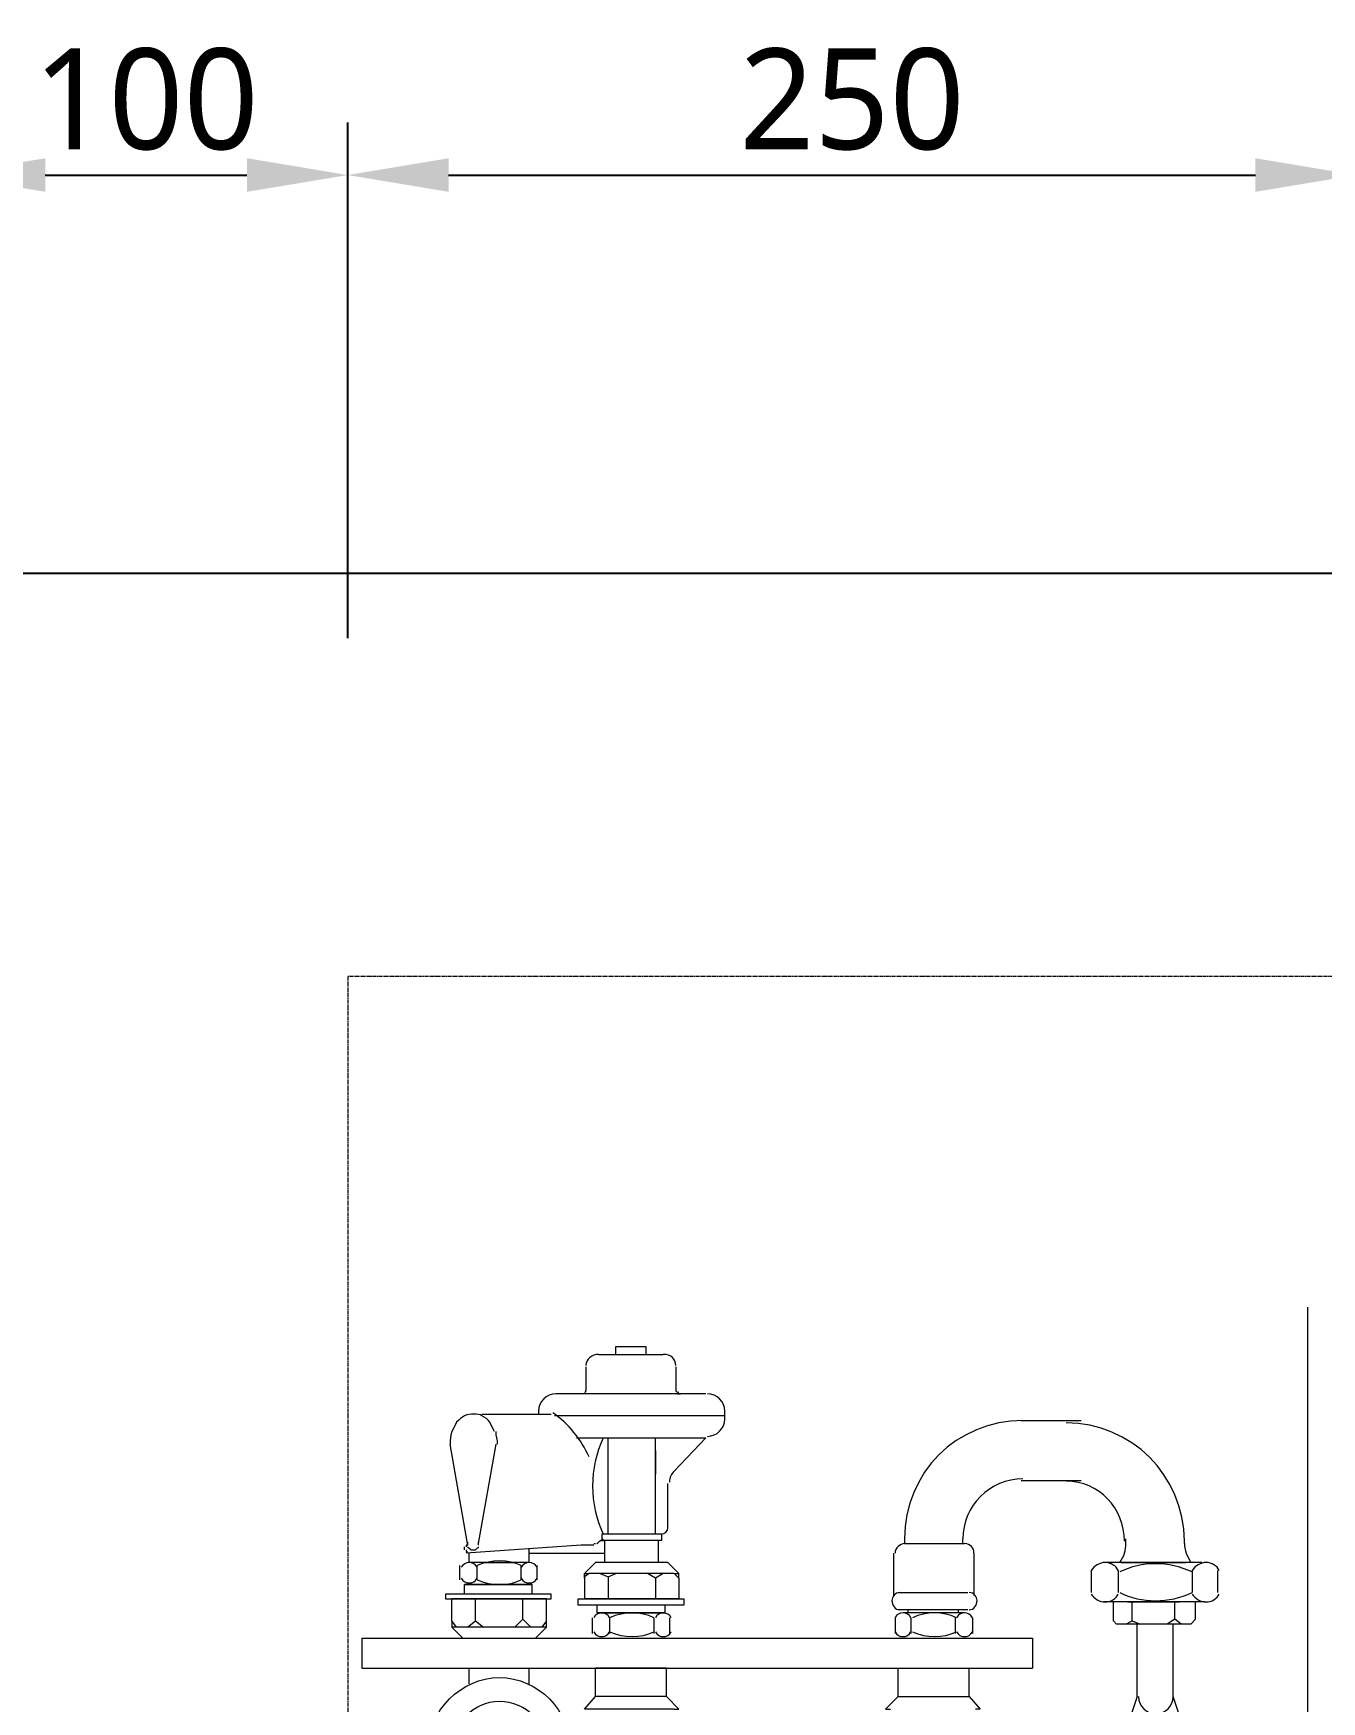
# Model space of a CAD drawing. Header units: millimetres. Extents: x -9013 to 516, y -36629 to 6082.
# Drawn here: x -4207.4 to -3888.1, y 1885.7 to 2299.4 of the extents above; entities that cross this region are included whole.
import ezdxf

# ---------------------------------------------------------------- set-up
doc = ezdxf.new("R2010")
doc.units = ezdxf.units.MM
doc.header["$LTSCALE"] = 0.05
doc.linetypes.add('CENTER', pattern=[50.8, 31.75, -6.35, 6.35, -6.35])
doc.linetypes.add('CENTER2', pattern=[28.575, 19.05, -3.175, 3.175, -3.175])
doc.layers.get('0').update_dxf_attribs({"lineweight": 18})
doc.layers.get('Defpoints').update_dxf_attribs({"color": 140, "lineweight": 18})
doc.layers.add('1', color=7, linetype='Continuous')
doc.layers.add('2CONC', color=4, linetype='Continuous')
doc.layers.add('G-Anno-Std-Cntr', color=1, linetype='CENTER2', lineweight=18)
doc.styles.add('trebuchet_MS', font='trebuc.ttf')
doc.dimstyles.new('MGP', dxfattribs={"dimtxt": 2.5, "dimasz": 2.5, "dimexe": 1.25, "dimexo": 0.625, "dimtad": 1, "dimdec": 0, "dimtxsty": 'trebuchet_MS', "dimcen": 2.5, "dimclrt": 7, "dimadec": 0, "dimazin": 0, "dimtfac": 1, "dimtdec": 0, "dimtmove": 0, "dimatfit": 3, "dimfxl": 1.148294, "dimfxlon": 1, "dimarcsym": 2})

# ---------------------------------------------------------------- blocks, each defined once
blk = doc.blocks.new('*D249')
at = {"color": 0, "lineweight": -2, "transparency": 16777216}
for p, q in [((-3475.48, 2165.56), (-3347.65, 2165.56)), ((-3360.65, 2140.56), (-3360.65, 340.56)), ((-3475.48, 315.56), (-3347.65, 315.56))]:
    blk.add_line(p, q, dxfattribs=at)
at = {"color": 0, "transparency": 16777216}
for points in [[(-3364.82, 2140.56), (-3356.48, 2140.56), (-3360.65, 2165.56)], [(-3364.82, 340.56), (-3356.48, 340.56), (-3360.65, 315.56)]]:
    blk.add_solid(points, dxfattribs=at)
at = {"layer": 'Defpoints', "color": 0, "transparency": 16777216}
for p in [(-4024, 2165.56), (-3728.33, 315.56), (-3360.65, 315.56)]:
    blk.add_point(p, dxfattribs=at)
at = {"color": 7, "transparency": 16777216, "insert": (-3379.37, 1240.56), "char_height": 25, "attachment_point": 5, "rotation": 90, "style": 'trebuchet_MS'}
blk.add_mtext('1850', dxfattribs=at)
blk = doc.blocks.new('gas meter 1')
at = {"layer": '1', "color": 42, "lineweight": 9}
for points in [[(-6242.32, 3115), (-6242.32, 3001.6)], [(-6284.55, 3018.42), (-6286.11, 3013.72), (-6273.99, 3013.72), (-6275.56, 3018.42)]]:
    blk.add_lwpolyline(points, dxfattribs=at)
at = {"layer": '1', "color": 0, "lineweight": 5}
for points in [[(-6418.03, 3103.26), (-6402, 3103.26)], [(-6413.73, 3103.26), (-6413.73, 3105.22), (-6406.3, 3105.22), (-6406.3, 3103.26)], [(-6421.16, 3100.14), (-6421.16, 3094.27)], [(-6398.87, 3100.14), (-6398.87, 3094.27)], [(-6391.44, 3093.49), (-6428.59, 3093.49)], [(-6421.94, 3093.49), (-6422.33, 3093.49)], [(-6398.48, 3093.49), (-6397.7, 3093.49)], [(-6446.96, 3088.41), (-6429.76, 3088.41)], [(-6432.89, 3089.19), (-6432.89, 3088.41)], [(-6386.75, 3088.02), (-6428.98, 3088.02)], [(-6386.75, 3086.84), (-6386.75, 3089.19)], [(-6313.24, 3086.84), (-6298.38, 3086.84)], [(-6423.5, 3082.54), (-6391.44, 3082.54)], [(-6415.68, 3058.69), (-6415.68, 3082.54)], [(-6403.95, 3058.69), (-6403.95, 3082.54)], [(-6399.26, 3074.33), (-6391.44, 3082.54)], [(-6450.48, 3056.34), (-6454.78, 3080.98)], [(-6447.75, 3056.34), (-6443.44, 3080.98)], [(-6403.95, 3079.41), (-6403.95, 3073.55)], [(-6400.82, 3060.25), (-6400.82, 3071.2)], [(-6313.24, 3071.98), (-6298.38, 3071.98)], [(-6402.39, 3058.69), (-6417.25, 3058.69)], [(-6417.25, 3058.69), (-6417.25, 3057.13), (-6416.46, 3057.13)], [(-6403.17, 3057.13), (-6417.25, 3057.13)], [(-6416.46, 3051.65), (-6416.46, 3057.13)], [(-6402.39, 3058.69), (-6402.39, 3058.69), (-6402.39, 3057.13), (-6403.17, 3057.13)], [(-6403.17, 3051.65), (-6403.17, 3057.13)], [(-6342.17, 3057.52), (-6342.17, 3056.34), (-6327.31, 3056.34)], [(-6327.71, 3056.34), (-6327.71, 3057.52)], [(-6287.29, 3056.34), (-6287.29, 3057.52)], [(-6272.82, 3056.34), (-6272.82, 3057.52)], [(-6451.26, 3054.78), (-6451.26, 3055.56)], [(-6422.33, 3055.95), (-6450.87, 3054)], [(-6450.87, 3055.95), (-6450.48, 3055.95)], [(-6450.09, 3051.65), (-6450.09, 3054)], [(-6435.23, 3051.65), (-6435.23, 3055.17)], [(-6435.23, 3054), (-6416.46, 3054)], [(-6419.2, 3055.95), (-6422.33, 3055.95)], [(-6344.91, 3054), (-6344.91, 3043.44)], [(-6324.97, 3054), (-6324.97, 3043.44)], [(-6452.44, 3047.35), (-6452.44, 3050.87)], [(-6435.23, 3051.65), (-6450.09, 3051.65)], [(-6435.62, 3051.65), (-6449.7, 3051.65)], [(-6448.14, 3047.35), (-6448.14, 3050.87)], [(-6446.96, 3051.65), (-6439.14, 3051.65)], [(-6437.19, 3047.35), (-6437.19, 3050.87)], [(-6433.28, 3047.35), (-6433.28, 3050.87)], [(-6421.55, 3048.91), (-6418.81, 3051.65)], [(-6421.55, 3047.74), (-6421.55, 3048.91), (-6420.37, 3048.91), (-6421.55, 3048.13)], [(-6399.26, 3048.91), (-6420.37, 3048.91)], [(-6400.82, 3051.65), (-6418.81, 3051.65)], [(-6417.64, 3048.91), (-6415.68, 3048.13), (-6413.73, 3048.91)], [(-6402, 3048.91), (-6403.95, 3047.74), (-6405.91, 3048.91)], [(-6398.09, 3047.74), (-6399.26, 3048.91), (-6398.09, 3048.91), (-6400.82, 3051.65)], [(-6398.09, 3047.74), (-6398.09, 3048.91)], [(-6295.89, 3049.7), (-6295.89, 3044.22)], [(-6268.52, 3051.65), (-6291.98, 3051.65)], [(-6289.24, 3049.7), (-6289.24, 3044.22)], [(-6288.46, 3051.65), (-6272.43, 3051.65)], [(-6270.86, 3049.7), (-6270.86, 3044.22)], [(-6264.61, 3049.7), (-6264.61, 3044.22)], [(-6451.26, 3046.18), (-6434.45, 3046.18), (-6451.26, 3046.18), (-6434.45, 3046.18)], [(-6451.26, 3043.83), (-6451.26, 3046.18)], [(-6435.62, 3046.18), (-6449.7, 3046.18)], [(-6447.75, 3046.18), (-6438.36, 3046.18)], [(-6434.45, 3043.83), (-6434.45, 3046.18)], [(-6421.55, 3048.13), (-6421.55, 3042.66)], [(-6415.68, 3048.13), (-6415.68, 3042.66)], [(-6403.95, 3047.74), (-6403.95, 3042.66)], [(-6398.09, 3047.74), (-6398.09, 3042.66)], [(-6429.76, 3043.83), (-6455.96, 3043.83)], [(-6455.96, 3043.83), (-6455.96, 3042.66)], [(-6455.96, 3042.66), (-6429.76, 3042.66)], [(-6430.93, 3042.66), (-6454.39, 3042.66)], [(-6454.39, 3037.18), (-6454.39, 3042.66)], [(-6448.53, 3037.18), (-6448.53, 3042.66)], [(-6436.8, 3037.58), (-6436.8, 3042.66)], [(-6430.93, 3037.18), (-6430.93, 3042.66)], [(-6429.76, 3042.66), (-6429.76, 3043.83)], [(-6423.11, 3042.66), (-6396.91, 3042.66)], [(-6423.11, 3041.09), (-6423.11, 3042.66)], [(-6396.91, 3041.09), (-6423.11, 3041.09)], [(-6398.09, 3042.66), (-6421.55, 3042.66)], [(-6418.42, 3041.09), (-6418.42, 3039.14)], [(-6401.61, 3041.09), (-6401.61, 3039.14)], [(-6396.91, 3042.66), (-6396.91, 3041.09)], [(-6343.74, 3044.22), (-6326.53, 3044.22)], [(-6267.74, 3041.88), (-6292.76, 3041.88)], [(-6268.52, 3041.88), (-6291.98, 3041.88)], [(-6270.08, 3041.88), (-6290.41, 3041.88)], [(-6290.41, 3037.18), (-6290.41, 3041.88)], [(-6286.9, 3041.88), (-6273.99, 3041.88)], [(-6285.72, 3037.18), (-6285.72, 3041.88)], [(-6275.17, 3037.58), (-6275.17, 3041.88)], [(-6270.08, 3037.58), (-6270.08, 3041.88)], [(-6453.22, 3035.62), (-6454.39, 3037.18)], [(-6454.39, 3037.18), (-6454.39, 3035.62)], [(-6450.48, 3035.62), (-6448.53, 3037.18)], [(-6448.53, 3037.18), (-6446.57, 3035.62)], [(-6436.8, 3037.58), (-6438.75, 3035.62)], [(-6434.84, 3035.62), (-6436.8, 3037.58)], [(-6430.93, 3035.62), (-6430.93, 3037.18), (-6432.1, 3035.62)], [(-6419.59, 3037.97), (-6419.59, 3034.06)], [(-6418.42, 3039.14), (-6401.61, 3039.14), (-6418.42, 3039.14), (-6401.61, 3039.14)], [(-6402.78, 3039.14), (-6416.86, 3039.14)], [(-6415.29, 3037.97), (-6415.29, 3034.06)], [(-6414.9, 3039.14), (-6405.52, 3039.14)], [(-6404.34, 3037.97), (-6404.34, 3034.06)], [(-6400.43, 3037.97), (-6400.43, 3034.06)], [(-6344.52, 3037.97), (-6344.52, 3034.06)], [(-6326.53, 3039.92), (-6343.74, 3039.92)], [(-6327.31, 3039.14), (-6342.56, 3039.14)], [(-6328.88, 3039.92), (-6341.39, 3039.92)], [(-6341.39, 3039.92), (-6341.39, 3039.14)], [(-6340.61, 3037.97), (-6340.61, 3034.06)], [(-6329.66, 3037.97), (-6329.66, 3034.06)], [(-6328.88, 3039.92), (-6328.88, 3039.14)], [(-6325.36, 3037.97), (-6325.36, 3034.06)], [(-6271.25, 3036.4), (-6289.63, 3036.4), (-6290.41, 3037.18)], [(-6287.29, 3036.4), (-6285.72, 3037.18)], [(-6285.72, 3037.18), (-6283.77, 3036.4)], [(-6284.55, 3018.42), (-6284.55, 3036.4)], [(-6275.17, 3037.58), (-6277.12, 3036.4)], [(-6275.56, 3018.42), (-6275.56, 3036.4)], [(-6273.6, 3036.4), (-6275.17, 3037.58)], [(-6270.08, 3037.58), (-6271.25, 3036.4)], [(-6476.68, 3032.88), (-6476.68, 3025.45), (-6310.5, 3025.45)], [(-6476.68, 3032.88), (-6310.5, 3032.88)], [(-6453.22, 3035.62), (-6454.39, 3035.62), (-6451.66, 3032.88)], [(-6432.1, 3035.62), (-6453.22, 3035.62)], [(-6433.67, 3032.88), (-6430.93, 3035.62), (-6432.1, 3035.62)], [(-6310.5, 3032.88), (-6310.5, 3025.45)], [(-6450.09, 3021.54), (-6450.09, 3025.45)], [(-6435.23, 3021.54), (-6435.23, 3025.45)], [(-6401.21, 3025.45), (-6418.81, 3025.45)], [(-6418.81, 3018.42), (-6418.81, 3025.45)], [(-6401.21, 3018.42), (-6401.21, 3025.45)], [(-6343.74, 3025.45), (-6326.14, 3025.45)], [(-6343.74, 3018.42), (-6343.74, 3025.45)], [(-6326.14, 3018.42), (-6326.14, 3025.45)], [(-6399.26, 3015.29), (-6420.37, 3015.29), (-6421.55, 3015.29), (-6418.81, 3018.42)], [(-6401.21, 3018.42), (-6418.81, 3018.42)], [(-6399.26, 3015.29), (-6398.09, 3015.29), (-6401.21, 3018.42)], [(-6343.74, 3018.42), (-6346.86, 3015.29), (-6345.69, 3015.29)], [(-6343.74, 3018.42), (-6326.14, 3018.42)], [(-6326.14, 3018.42), (-6323.4, 3015.29), (-6324.58, 3015.29)]]:
    blk.add_lwpolyline(points, dxfattribs=at)
for points in [[(-6418.03, 3103.26), (-6419.59, 3103.26), (-6421.16, 3102.09), (-6421.16, 3100.53)], [(-6398.87, 3100.53), (-6398.87, 3102.09), (-6400.04, 3103.26), (-6402, 3103.26)], [(-6421.55, 3093.88), (-6421.16, 3093.88), (-6421.16, 3093.88), (-6421.16, 3094.27)], [(-6398.87, 3094.27), (-6398.87, 3093.88), (-6398.48, 3093.88), (-6398.09, 3093.88)], [(-6428.59, 3093.49), (-6430.93, 3093.49), (-6432.89, 3091.53), (-6432.89, 3089.19)], [(-6386.75, 3089.19), (-6386.75, 3091.53), (-6388.7, 3093.49), (-6391.05, 3093.49)], [(-6453.22, 3086.45), (-6453.61, 3085.67), (-6454, 3084.89), (-6454.39, 3084.11)], [(-6451.26, 3088.02), (-6452.05, 3087.62), (-6452.44, 3087.23), (-6453.22, 3086.45)], [(-6448.92, 3088.41), (-6449.7, 3088.41), (-6450.48, 3088.41), (-6451.26, 3088.02)], [(-6446.96, 3088.02), (-6447.35, 3088.41), (-6448.14, 3088.41), (-6448.92, 3088.41)], [(-6445.01, 3086.45), (-6445.4, 3087.23), (-6446.18, 3087.62), (-6446.96, 3088.02)], [(-6443.84, 3084.11), (-6444.23, 3084.89), (-6444.62, 3085.67), (-6445.01, 3086.45)], [(-6420.37, 3077.85), (-6422.33, 3082.15), (-6425.46, 3086.06), (-6429.37, 3088.8)], [(-6391.05, 3082.93), (-6388.7, 3082.93), (-6386.75, 3084.89), (-6386.75, 3087.23)], [(-6312.85, 3086.84), (-6329.27, 3086.84), (-6342.17, 3073.94), (-6342.17, 3057.52)], [(-6272.82, 3056.93), (-6272.82, 3073.35), (-6286.11, 3086.26), (-6302.14, 3086.26)], [(-6454.39, 3084.11), (-6454.78, 3082.93), (-6454.78, 3082.15), (-6454.78, 3080.98)], [(-6443.05, 3080.98), (-6443.05, 3082.15), (-6443.44, 3082.93), (-6443.44, 3084.11)], [(-6416.86, 3082.54), (-6420.37, 3075.11), (-6420.37, 3066.12), (-6416.86, 3058.69)], [(-6399.26, 3074.33), (-6400.04, 3073.55), (-6400.43, 3072.77), (-6400.43, 3071.59)], [(-6312.85, 3072.38), (-6321.06, 3072.38), (-6327.71, 3065.73), (-6327.71, 3057.52)], [(-6287.68, 3056.93), (-6287.68, 3065.14), (-6293.93, 3071.79), (-6302.14, 3071.79)], [(-6418.42, 3056.34), (-6418.03, 3056.73), (-6417.64, 3057.13), (-6416.86, 3057.52)], [(-6402.39, 3058.69), (-6401.61, 3058.69), (-6400.82, 3059.47), (-6400.82, 3060.25)], [(-6450.48, 3056.73), (-6450.48, 3056.34), (-6450.48, 3055.95), (-6450.48, 3055.95)], [(-6450.48, 3055.56), (-6450.48, 3055.56), (-6450.09, 3055.17), (-6450.09, 3055.17)], [(-6450.09, 3055.17), (-6449.7, 3055.17), (-6449.7, 3054.78), (-6449.7, 3054.78)], [(-6449.7, 3054.78), (-6449.31, 3054.78), (-6449.31, 3054.78), (-6448.92, 3054.78)], [(-6448.92, 3054.78), (-6448.92, 3054.78), (-6448.53, 3054.78), (-6448.53, 3054.78)], [(-6448.53, 3054.78), (-6448.53, 3054.78), (-6448.14, 3055.17), (-6448.14, 3055.17)], [(-6448.14, 3055.17), (-6447.75, 3055.17), (-6447.75, 3055.56), (-6447.75, 3055.56)], [(-6447.75, 3055.95), (-6447.75, 3055.95), (-6447.75, 3056.34), (-6447.75, 3056.73)], [(-6419.2, 3056.34), (-6418.81, 3056.34), (-6418.81, 3056.34), (-6418.81, 3056.34)], [(-6342.17, 3056.34), (-6343.35, 3056.34), (-6344.52, 3055.17), (-6344.52, 3054)], [(-6324.97, 3054), (-6324.97, 3055.17), (-6325.75, 3056.34), (-6327.31, 3056.34)], [(-6288.85, 3051.65), (-6287.68, 3053.22), (-6287.29, 3054.78), (-6287.29, 3056.34)], [(-6272.82, 3056.34), (-6272.82, 3054.78), (-6272.04, 3053.22), (-6271.25, 3051.65)], [(-6437.19, 3050.87), (-6440.32, 3052.43), (-6444.62, 3052.43), (-6448.14, 3050.87)], [(-6270.86, 3049.31), (-6276.73, 3052.04), (-6283.38, 3052.04), (-6288.85, 3049.31)], [(-6448.14, 3047.35), (-6444.62, 3045.79), (-6440.32, 3045.79), (-6437.19, 3047.35)], [(-6288.85, 3044.22), (-6283.38, 3041.49), (-6276.73, 3041.49), (-6270.86, 3044.22)], [(-6404.34, 3037.97), (-6407.47, 3039.53), (-6411.77, 3039.53), (-6415.29, 3037.97)], [(-6329.27, 3037.97), (-6332.79, 3039.53), (-6336.7, 3039.53), (-6340.22, 3037.97)], [(-6415.29, 3034.45), (-6411.77, 3032.88), (-6407.47, 3032.88), (-6404.34, 3034.45)], [(-6340.22, 3034.45), (-6336.7, 3032.88), (-6332.79, 3032.88), (-6329.27, 3034.45)]]:
    blk.add_open_spline(points, degree=3, dxfattribs=at)
for points, knots in [([(-6450.48, 3055.95), (-6450.48, 3055.95), (-6450.87, 3055.95), (-6450.87, 3055.95), (-6450.87, 3055.56), (-6450.87, 3055.56), (-6450.87, 3055.56)], [0, 0, 0, 0, 1, 1, 1, 2, 2, 2, 2]), ([(-6450.87, 3054.78), (-6450.87, 3054.78), (-6450.87, 3054.39), (-6450.87, 3054.39), (-6450.87, 3054.39), (-6450.48, 3054.39), (-6450.48, 3054.39)], [0, 0, 0, 0, 1, 1, 1, 2, 2, 2, 2]), ([(-6448.14, 3050.48), (-6448.53, 3051.26), (-6449.31, 3051.65), (-6450.09, 3051.65), (-6450.87, 3051.65), (-6451.66, 3051.26), (-6452.05, 3050.48)], [0, 0, 0, 0, 1, 1, 1, 2, 2, 2, 2]), ([(-6433.28, 3050.48), (-6433.67, 3051.26), (-6434.45, 3051.65), (-6435.23, 3051.65), (-6436.01, 3051.65), (-6436.8, 3051.26), (-6437.19, 3050.48)], [0, 0, 0, 0, 1, 1, 1, 2, 2, 2, 2]), ([(-6289.24, 3049.7), (-6289.63, 3050.87), (-6291.2, 3051.65), (-6292.37, 3051.65), (-6293.93, 3051.65), (-6295.11, 3050.87), (-6295.89, 3049.7)], [0, 0, 0, 0, 1, 1, 1, 2, 2, 2, 2]), ([(-6264.22, 3049.7), (-6264.61, 3050.87), (-6266.17, 3051.65), (-6267.34, 3051.65), (-6268.91, 3051.65), (-6270.08, 3050.87), (-6270.86, 3049.7)], [0, 0, 0, 0, 1, 1, 1, 2, 2, 2, 2]), ([(-6452.05, 3047.74), (-6451.66, 3046.96), (-6450.87, 3046.57), (-6450.09, 3046.57), (-6449.31, 3046.57), (-6448.53, 3046.96), (-6448.14, 3047.74)], [0, 0, 0, 0, 1, 1, 1, 2, 2, 2, 2]), ([(-6437.19, 3047.74), (-6436.8, 3046.96), (-6436.01, 3046.57), (-6435.23, 3046.57), (-6434.45, 3046.57), (-6433.67, 3046.96), (-6433.28, 3047.74)], [0, 0, 0, 0, 1, 1, 1, 2, 2, 2, 2]), ([(-6343.35, 3044.22), (-6344.52, 3044.22), (-6345.3, 3043.05), (-6345.3, 3042.27), (-6345.3, 3041.09), (-6344.52, 3039.92), (-6343.35, 3039.92)], [0, 0, 0, 0, 1, 1, 1, 2, 2, 2, 2]), ([(-6326.14, 3039.92), (-6324.97, 3039.92), (-6324.19, 3041.09), (-6324.19, 3042.27), (-6324.19, 3043.05), (-6324.97, 3044.22), (-6326.14, 3044.22)], [0, 0, 0, 0, 1, 1, 1, 2, 2, 2, 2]), ([(-6295.89, 3043.83), (-6295.11, 3042.66), (-6293.93, 3041.88), (-6292.37, 3041.88), (-6291.2, 3041.88), (-6289.63, 3042.66), (-6289.24, 3043.83)], [0, 0, 0, 0, 1, 1, 1, 2, 2, 2, 2]), ([(-6270.86, 3043.83), (-6270.08, 3042.66), (-6268.91, 3041.88), (-6267.34, 3041.88), (-6266.17, 3041.88), (-6264.61, 3042.66), (-6264.22, 3043.83)], [0, 0, 0, 0, 1, 1, 1, 2, 2, 2, 2]), ([(-6415.29, 3037.97), (-6415.68, 3038.75), (-6416.46, 3039.14), (-6417.25, 3039.14), (-6418.03, 3039.14), (-6418.81, 3038.75), (-6419.2, 3037.97)], [0, 0, 0, 0, 1, 1, 1, 2, 2, 2, 2]), ([(-6400.04, 3037.97), (-6400.43, 3038.75), (-6401.21, 3039.14), (-6402, 3039.14), (-6402.78, 3039.14), (-6403.56, 3038.75), (-6403.95, 3037.97)], [0, 0, 0, 0, 1, 1, 1, 2, 2, 2, 2]), ([(-6340.61, 3037.97), (-6341, 3038.75), (-6341.78, 3039.14), (-6342.56, 3039.14), (-6343.35, 3039.14), (-6344.13, 3038.75), (-6344.52, 3037.97)], [0, 0, 0, 0, 1, 1, 1, 2, 2, 2, 2]), ([(-6325.36, 3037.97), (-6325.75, 3038.75), (-6326.53, 3039.14), (-6327.31, 3039.14), (-6328.1, 3039.14), (-6328.88, 3038.75), (-6329.27, 3037.97)], [0, 0, 0, 0, 1, 1, 1, 2, 2, 2, 2]), ([(-6419.2, 3034.45), (-6418.81, 3033.67), (-6418.03, 3033.27), (-6417.25, 3033.27), (-6416.46, 3033.27), (-6415.68, 3033.67), (-6415.29, 3034.45)], [0, 0, 0, 0, 1, 1, 1, 2, 2, 2, 2]), ([(-6403.95, 3034.45), (-6403.56, 3033.67), (-6402.78, 3033.27), (-6402, 3033.27), (-6401.21, 3033.27), (-6400.43, 3033.67), (-6400.04, 3034.45)], [0, 0, 0, 0, 1, 1, 1, 2, 2, 2, 2]), ([(-6344.52, 3034.45), (-6344.13, 3033.67), (-6343.35, 3033.27), (-6342.56, 3033.27), (-6341.78, 3033.27), (-6341, 3033.67), (-6340.61, 3034.45)], [0, 0, 0, 0, 1, 1, 1, 2, 2, 2, 2]), ([(-6329.27, 3034.45), (-6328.88, 3033.67), (-6328.1, 3033.27), (-6327.31, 3033.27), (-6326.53, 3033.27), (-6325.75, 3033.67), (-6325.36, 3034.45)], [0, 0, 0, 0, 1, 1, 1, 2, 2, 2, 2]), ([(-6442.66, 3023.11), (-6452.05, 3023.11), (-6460.26, 3014.9), (-6460.26, 3005.51), (-6460.26, 2995.74), (-6452.05, 2987.92), (-6442.66, 2987.92), (-6432.89, 2987.92), (-6425.07, 2995.74), (-6425.07, 3005.51), (-6425.07, 3014.9), (-6432.89, 3023.11), (-6442.66, 3023.11)], [0, 0, 0, 0, 1, 1, 1, 2, 2, 2, 3, 3, 3, 4, 4, 4, 4]), ([(-6442.66, 3017.24), (-6448.92, 3017.24), (-6454.39, 3011.77), (-6454.39, 3005.51), (-6454.39, 2998.87), (-6448.92, 2993.39), (-6442.66, 2993.39), (-6436.01, 2993.39), (-6430.54, 2998.87), (-6430.54, 3005.51), (-6430.54, 3011.77), (-6436.01, 3017.24), (-6442.66, 3017.24)], [0, 0, 0, 0, 1, 1, 1, 2, 2, 2, 3, 3, 3, 4, 4, 4, 4]), ([(-6284.16, 3018.42), (-6284.16, 3016.07), (-6282.2, 3014.11), (-6279.86, 3014.11), (-6277.51, 3014.11), (-6275.56, 3016.07), (-6275.56, 3018.42)], [0, 0, 0, 0, 1, 1, 1, 2, 2, 2, 2])]:
    blk.add_open_spline(points, degree=3, knots=knots, dxfattribs=at)
at = {"layer": 'G-Anno-Std-Cntr'}
blk.add_lwpolyline([(-6480.2, 2746.98), (-6230.2, 2746.98), (-6230.2, 3196.98), (-6480.2, 3196.98)], close=True, dxfattribs=at)
blk = doc.blocks.new('*D263')
at = {"color": 0, "lineweight": -2, "transparency": 16777216}
for p, q in [((-4229.46, 2149.41), (-4229.46, 2277.24)), ((-4129.46, 2149.41), (-4129.46, 2277.24)), ((-4204.46, 2264.24), (-4154.46, 2264.24))]:
    blk.add_line(p, q, dxfattribs=at)
at = {"color": 0, "transparency": 16777216}
for points in [[(-4204.46, 2268.41), (-4204.46, 2260.08), (-4229.46, 2264.24)], [(-4154.46, 2268.41), (-4154.46, 2260.08), (-4129.46, 2264.24)]]:
    blk.add_solid(points, dxfattribs=at)
at = {"layer": 'Defpoints', "color": 0, "transparency": 16777216}
for p in [(-4129.46, 2264.24), (-4229.46, 2039.72), (-4129.46, 2039.72)]:
    blk.add_point(p, dxfattribs=at)
at = {"color": 7, "transparency": 16777216, "insert": (-4179.46, 2282.96), "char_height": 25, "attachment_point": 5, "style": 'trebuchet_MS'}
blk.add_mtext('100', dxfattribs=at)
blk = doc.blocks.new('*D264')
at = {"color": 0, "lineweight": -2, "transparency": 16777216}
for p, q in [((-4129.46, 2149.41), (-4129.46, 2277.24)), ((-3879.46, 2149.41), (-3879.46, 2277.24)), ((-4104.46, 2264.24), (-3904.46, 2264.24))]:
    blk.add_line(p, q, dxfattribs=at)
at = {"color": 0, "transparency": 16777216}
for points in [[(-4104.46, 2268.41), (-4104.46, 2260.08), (-4129.46, 2264.24)], [(-3904.46, 2268.41), (-3904.46, 2260.08), (-3879.46, 2264.24)]]:
    blk.add_solid(points, dxfattribs=at)
at = {"layer": 'Defpoints', "color": 0, "transparency": 16777216}
for p in [(-3879.46, 2264.24), (-4129.46, 2053.96), (-3879.46, 2053.96)]:
    blk.add_point(p, dxfattribs=at)
at = {"color": 7, "transparency": 16777216, "insert": (-4004.46, 2282.96), "char_height": 25, "attachment_point": 5, "style": 'trebuchet_MS'}
blk.add_mtext('250', dxfattribs=at)

msp = doc.modelspace()

# ---------------------------------------------------------------- linework, layer by layer
at = {"layer": '2CONC', "lineweight": -3}
msp.add_line((-4729.46, 2165.56), (-3664.83, 2165.56), dxfattribs=at)
at = {"layer": 'G-Anno-Std-Cntr'}
msp.add_lwpolyline([(-4129.46, 1615.56), (-3879.46, 1615.56), (-3879.46, 2065.56), (-4129.46, 2065.56)], close=True, dxfattribs=at)

# ---------------------------------------------------------------- block references
at = {"layer": 'G-Anno-Std-Cntr', "color": 7, "linetype": 'CENTER'}
msp.add_blockref('gas meter 1', (2350.74, -1131.42), dxfattribs=at)

# ---------------------------------------------------------------- dimensions: what is measured, and where the dimension line sits
for base, p1, p2, picture, middle in [((-4129.46, 2264.24), (-4229.46, 2039.72), (-4129.46, 2039.72), '*D263', (-4179.46, 2282.96)), ((-3879.46, 2264.24), (-4129.46, 2053.96), (-3879.46, 2053.96), '*D264', (-4004.46, 2282.96))]:
    dim = msp.add_linear_dim(base=base, p1=p1, p2=p2, dimstyle='MGP', override={"dimscale": 100, "dimtxt": 0.25, "dimasz": 0.25, "dimexe": 0.13, "dimexo": 0.06, "dimgap": 0.06, "dimarcsym": 1})
    dim.commit()
    dim.dimension.update_dxf_attribs({"geometry": picture, "text_midpoint": middle})
dim = msp.add_linear_dim(base=(-3360.65, 315.56), p1=(-4024, 2165.56), p2=(-3728.33, 315.56), angle=90, dimstyle='MGP', override={"dimscale": 100, "dimtxt": 0.25, "dimasz": 0.25, "dimexe": 0.13, "dimexo": 0.06, "dimgap": 0.06, "dimarcsym": 1})
dim.commit()
dim.dimension.update_dxf_attribs({"geometry": '*D249', "text_midpoint": (-3379.37, 1240.56)})

doc.saveas('drawing.dxf')
